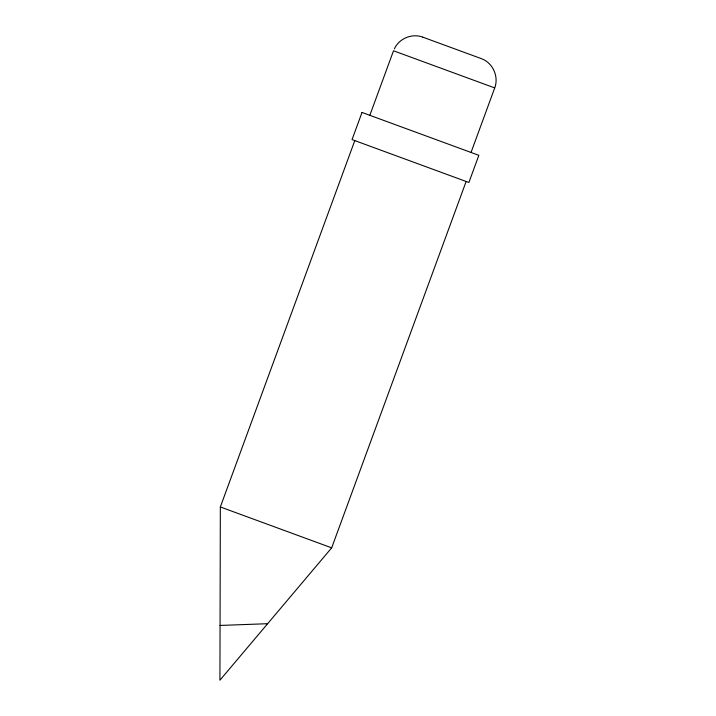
<?xml version="1.0" encoding="UTF-8"?>
<svg xmlns="http://www.w3.org/2000/svg" width="716" height="716" viewBox="0 0 716 716"><rect width="100%" height="100%" fill="white"/><g stroke="black" fill="none" stroke-linecap="round" stroke-linejoin="round"><path stroke-width="1.07" d="M354.796 140.605L220.34 506.973L219.928 680.2L331.678 547.838L466.143 181.47M471.038 152.454L494.72 87.925C499.106 76.496 492.671 62.453 481.027 58.524L422.914 37.196M369.832 115.312L393.514 50.782L494.72 87.925M394.355 48.903C399.063 38.404 412.273 33.008 422.986 37.214M220.054 625.444L267.623 623.699M220.331 506.964L331.678 547.838M362.019 112.448L352.048 139.593L468.89 182.482L478.852 155.327L362.019 112.448"/></g></svg>
